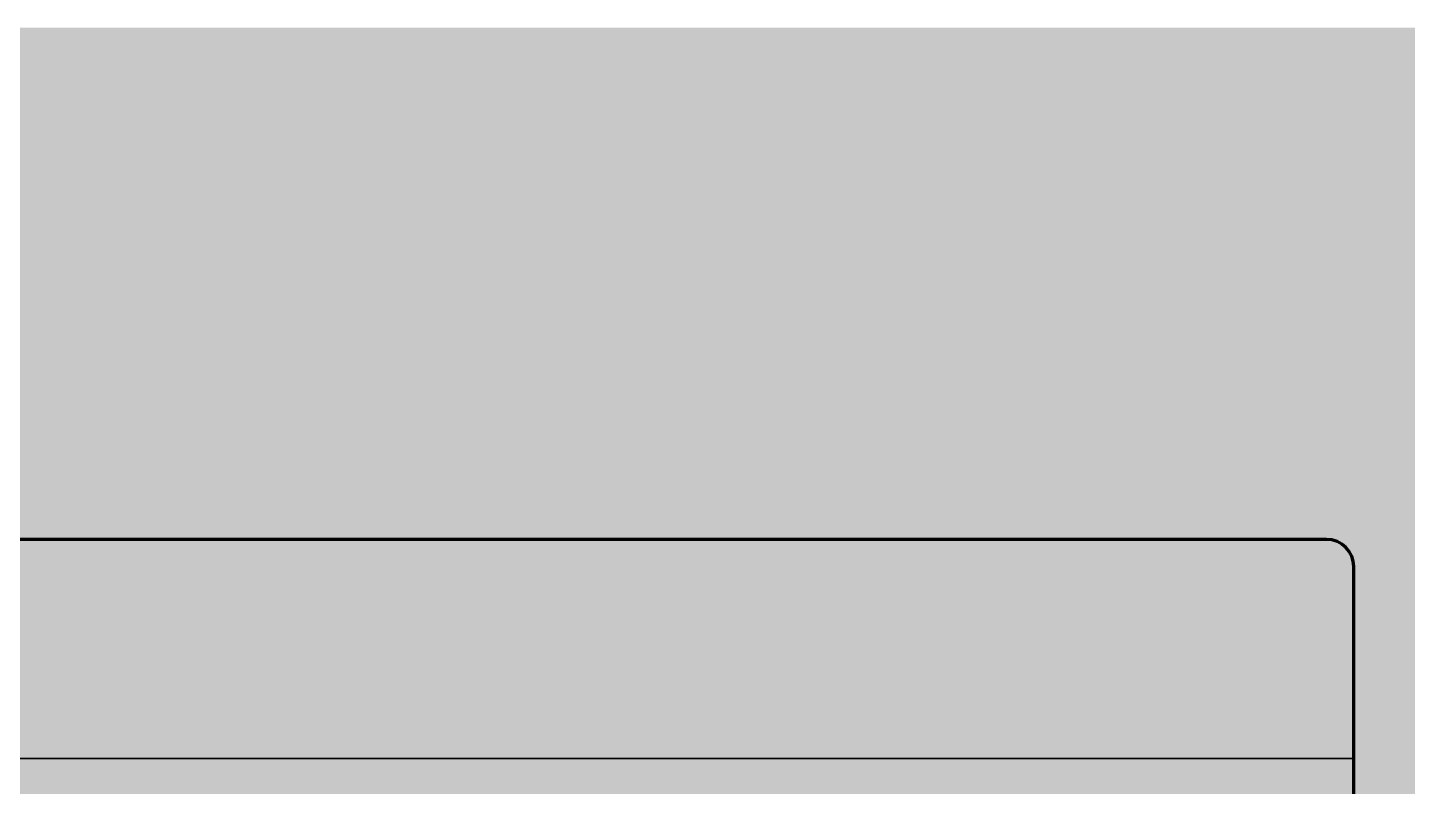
# Model space of a CAD drawing. Header units: millimetres. Extents: x 0 to 207, y 0 to 141.
# Drawn here: x 81.4 to 134.7, y 112.2 to 141.5 of the extents above; entities that cross this region are included whole.
import ezdxf

# ---------------------------------------------------------------- set-up
doc = ezdxf.new("R2010")
doc.units = ezdxf.units.MM

msp = doc.modelspace()

# ---------------------------------------------------------------- hatches: boundary and pattern name
at = {"true_color": 0xffffff, "transparency": 33554687}
msp.add_hatch(color=7, dxfattribs=at).paths.add_polyline_path([(206.728, 141.464), (206.728, 0), (0, 0), (0, 141.464)], flags=0)
at = {"true_color": 0x0e2a64, "transparency": 33554687}
h = msp.add_hatch(color=158, dxfattribs=at)
edge = h.paths.add_edge_path(flags=0)
edge.add_spline(control_points=[(132.644, 120.65), (132.644, 120.65), (132.644, 38.1), (132.644, 38.1), (132.644, 37.516), (132.17, 37.042), (131.586, 37.042), (131.586, 37.042), (32.103, 37.042), (32.103, 37.042), (31.519, 37.042), (31.044, 37.516), (31.044, 38.1), (31.044, 38.1), (31.044, 120.65), (31.044, 120.65), (31.044, 121.234), (31.519, 121.708), (32.103, 121.708), (32.103, 121.708), (131.586, 121.708), (131.586, 121.708), (132.17, 121.708), (132.644, 121.234), (132.644, 120.65)], knot_values=[0, 0, 0, 0, 1, 1, 1, 2, 2, 2, 3, 3, 3, 4, 4, 4, 5, 5, 5, 6, 6, 6, 7, 7, 7, 8, 8, 8, 8], degree=3, periodic=1)
at = {"true_color": 0xd7dce2, "transparency": 33554687}
h = msp.add_hatch(color=254, dxfattribs=at)
edge = h.paths.add_edge_path(flags=0)
edge.add_spline(control_points=[(86.813, 118.779), (86.813, 118.779), (86.52, 118.756), (86.52, 118.756), (86.494, 118.871), (86.457, 118.955), (86.409, 119.008), (86.33, 119.092), (86.231, 119.134), (86.115, 119.134), (86.021, 119.134), (85.938, 119.107), (85.867, 119.055), (85.775, 118.987), (85.702, 118.889), (85.648, 118.759), (85.595, 118.629), (85.567, 118.444), (85.565, 118.204), (85.636, 118.312), (85.722, 118.392), (85.825, 118.445), (85.927, 118.497), (86.035, 118.523), (86.147, 118.523), (86.344, 118.523), (86.511, 118.451), (86.649, 118.306), (86.787, 118.162), (86.856, 117.975), (86.856, 117.746), (86.856, 117.595), (86.823, 117.455), (86.759, 117.326), (86.694, 117.197), (86.604, 117.098), (86.491, 117.029), (86.378, 116.96), (86.249, 116.926), (86.105, 116.926), (85.859, 116.926), (85.659, 117.016), (85.504, 117.197), (85.349, 117.377), (85.272, 117.675), (85.272, 118.09), (85.272, 118.553), (85.357, 118.89), (85.529, 119.101), (85.678, 119.284), (85.879, 119.376), (86.133, 119.376), (86.321, 119.376), (86.476, 119.323), (86.597, 119.217), (86.717, 119.111), (86.789, 118.965), (86.813, 118.779)], knot_values=[0, 0, 0, 0, 1, 1, 1, 2, 2, 2, 3, 3, 3, 4, 4, 4, 5, 5, 5, 6, 6, 6, 7, 7, 7, 8, 8, 8, 9, 9, 9, 10, 10, 10, 11, 11, 11, 12, 12, 12, 13, 13, 13, 14, 14, 14, 15, 15, 15, 16, 16, 16, 17, 17, 17, 18, 18, 18, 19, 19, 19, 19], degree=3, periodic=1)
edge = h.paths.add_edge_path(flags=0)
edge.add_spline(control_points=[(85.611, 117.744), (85.611, 117.643), (85.632, 117.546), (85.675, 117.453), (85.718, 117.36), (85.779, 117.29), (85.856, 117.241), (85.934, 117.193), (86.015, 117.168), (86.1, 117.168), (86.224, 117.168), (86.331, 117.218), (86.421, 117.319), (86.51, 117.419), (86.555, 117.556), (86.555, 117.728), (86.555, 117.894), (86.511, 118.024), (86.422, 118.12), (86.334, 118.215), (86.223, 118.263), (86.088, 118.263), (85.955, 118.263), (85.842, 118.215), (85.75, 118.12), (85.657, 118.024), (85.611, 117.899), (85.611, 117.744)], knot_values=[0, 0, 0, 0, 1, 1, 1, 2, 2, 2, 3, 3, 3, 4, 4, 4, 5, 5, 5, 6, 6, 6, 7, 7, 7, 8, 8, 8, 9, 9, 9, 9], degree=3, periodic=1)
h = msp.add_hatch(color=254, dxfattribs=at)
edge = h.paths.add_edge_path(flags=0)
edge.add_spline(control_points=[(102.672, 118.268), (102.549, 118.313), (102.459, 118.377), (102.4, 118.459), (102.341, 118.542), (102.312, 118.642), (102.312, 118.757), (102.312, 118.932), (102.374, 119.079), (102.5, 119.197), (102.625, 119.316), (102.792, 119.376), (103, 119.376), (103.21, 119.376), (103.378, 119.315), (103.506, 119.193), (103.634, 119.072), (103.698, 118.924), (103.698, 118.749), (103.698, 118.638), (103.668, 118.541), (103.61, 118.459), (103.552, 118.376), (103.463, 118.313), (103.344, 118.268), (103.491, 118.22), (103.603, 118.142), (103.68, 118.036), (103.757, 117.929), (103.796, 117.801), (103.796, 117.653), (103.796, 117.448), (103.723, 117.275), (103.578, 117.136), (103.433, 116.996), (103.242, 116.926), (103.005, 116.926), (102.769, 116.926), (102.578, 116.996), (102.433, 117.136), (102.288, 117.277), (102.215, 117.451), (102.215, 117.661), (102.215, 117.817), (102.255, 117.947), (102.334, 118.053), (102.413, 118.158), (102.525, 118.23), (102.672, 118.268)], knot_values=[0, 0, 0, 0, 1, 1, 1, 2, 2, 2, 3, 3, 3, 4, 4, 4, 5, 5, 5, 6, 6, 6, 7, 7, 7, 8, 8, 8, 9, 9, 9, 10, 10, 10, 11, 11, 11, 12, 12, 12, 13, 13, 13, 14, 14, 14, 15, 15, 15, 16, 16, 16, 16], degree=3, periodic=1)
edge = h.paths.add_edge_path(flags=0)
edge.add_spline(control_points=[(102.613, 118.767), (102.613, 118.654), (102.649, 118.561), (102.722, 118.489), (102.795, 118.417), (102.89, 118.381), (103.007, 118.381), (103.12, 118.381), (103.213, 118.417), (103.286, 118.488), (103.359, 118.56), (103.395, 118.647), (103.395, 118.751), (103.395, 118.859), (103.357, 118.95), (103.283, 119.023), (103.208, 119.097), (103.115, 119.134), (103.004, 119.134), (102.891, 119.134), (102.798, 119.098), (102.724, 119.026), (102.65, 118.954), (102.613, 118.867), (102.613, 118.767)], knot_values=[0, 0, 0, 0, 1, 1, 1, 2, 2, 2, 3, 3, 3, 4, 4, 4, 5, 5, 5, 6, 6, 6, 7, 7, 7, 8, 8, 8, 8], degree=3, periodic=1)
edge = h.paths.add_edge_path(flags=0)
edge.add_spline(control_points=[(102.518, 117.659), (102.518, 117.575), (102.538, 117.494), (102.577, 117.415), (102.617, 117.337), (102.676, 117.276), (102.755, 117.233), (102.834, 117.19), (102.918, 117.168), (103.009, 117.168), (103.149, 117.168), (103.266, 117.214), (103.357, 117.304), (103.449, 117.395), (103.495, 117.51), (103.495, 117.649), (103.495, 117.791), (103.447, 117.908), (103.353, 118.001), (103.259, 118.094), (103.141, 118.14), (102.999, 118.14), (102.86, 118.14), (102.745, 118.094), (102.654, 118.003), (102.563, 117.911), (102.518, 117.797), (102.518, 117.659)], knot_values=[0, 0, 0, 0, 1, 1, 1, 2, 2, 2, 3, 3, 3, 4, 4, 4, 5, 5, 5, 6, 6, 6, 7, 7, 7, 8, 8, 8, 9, 9, 9, 9], degree=3, periodic=1)
h = msp.add_hatch(color=254, dxfattribs=at)
edge = h.paths.add_edge_path(flags=0)
edge.add_spline(control_points=[(110.729, 117.522), (110.729, 117.522), (111.012, 117.548), (111.012, 117.548), (111.036, 117.415), (111.082, 117.318), (111.15, 117.258), (111.217, 117.198), (111.304, 117.168), (111.41, 117.168), (111.5, 117.168), (111.58, 117.189), (111.648, 117.23), (111.716, 117.272), (111.772, 117.327), (111.816, 117.397), (111.859, 117.466), (111.896, 117.559), (111.925, 117.677), (111.955, 117.795), (111.97, 117.915), (111.97, 118.037), (111.97, 118.05), (111.969, 118.07), (111.968, 118.096), (111.909, 118.002), (111.829, 117.926), (111.727, 117.868), (111.625, 117.809), (111.514, 117.78), (111.395, 117.78), (111.197, 117.78), (111.029, 117.852), (110.891, 117.996), (110.754, 118.14), (110.685, 118.33), (110.685, 118.566), (110.685, 118.809), (110.757, 119.005), (110.9, 119.153), (111.044, 119.302), (111.223, 119.376), (111.439, 119.376), (111.595, 119.376), (111.738, 119.334), (111.867, 119.25), (111.997, 119.166), (112.095, 119.046), (112.162, 118.891), (112.229, 118.735), (112.262, 118.51), (112.262, 118.216), (112.262, 117.909), (112.229, 117.665), (112.163, 117.483), (112.096, 117.302), (111.997, 117.163), (111.866, 117.068), (111.734, 116.974), (111.58, 116.926), (111.403, 116.926), (111.216, 116.926), (111.062, 116.978), (110.943, 117.082), (110.825, 117.187), (110.753, 117.333), (110.729, 117.522)], knot_values=[0, 0, 0, 0, 1, 1, 1, 2, 2, 2, 3, 3, 3, 4, 4, 4, 5, 5, 5, 6, 6, 6, 7, 7, 7, 8, 8, 8, 9, 9, 9, 10, 10, 10, 11, 11, 11, 12, 12, 12, 13, 13, 13, 14, 14, 14, 15, 15, 15, 16, 16, 16, 17, 17, 17, 18, 18, 18, 19, 19, 19, 20, 20, 20, 21, 21, 21, 22, 22, 22, 22], degree=3, periodic=1)
edge = h.paths.add_edge_path(flags=0)
edge.add_spline(control_points=[(111.935, 118.581), (111.935, 118.75), (111.89, 118.884), (111.8, 118.983), (111.71, 119.082), (111.602, 119.132), (111.475, 119.132), (111.344, 119.132), (111.23, 119.079), (111.133, 118.972), (111.036, 118.865), (110.988, 118.726), (110.988, 118.556), (110.988, 118.403), (111.034, 118.279), (111.126, 118.184), (111.218, 118.088), (111.332, 118.04), (111.467, 118.04), (111.604, 118.04), (111.716, 118.088), (111.803, 118.184), (111.891, 118.279), (111.935, 118.411), (111.935, 118.581)], knot_values=[0, 0, 0, 0, 1, 1, 1, 2, 2, 2, 3, 3, 3, 4, 4, 4, 5, 5, 5, 6, 6, 6, 7, 7, 7, 8, 8, 8, 8], degree=3, periodic=1)
h = msp.add_hatch(color=254, dxfattribs=at)
edge = h.paths.add_edge_path(flags=0)
edge.add_spline(control_points=[(119.329, 116.967), (119.329, 116.967), (119.035, 116.967), (119.035, 116.967), (119.035, 116.967), (119.035, 118.844), (119.035, 118.844), (118.964, 118.776), (118.871, 118.709), (118.756, 118.641), (118.64, 118.573), (118.537, 118.523), (118.445, 118.489), (118.445, 118.489), (118.445, 118.774), (118.445, 118.774), (118.61, 118.851), (118.754, 118.945), (118.877, 119.055), (119.001, 119.165), (119.088, 119.272), (119.139, 119.376), (119.139, 119.376), (119.329, 119.376), (119.329, 119.376), (119.329, 119.376), (119.329, 116.967), (119.329, 116.967)], knot_values=[0, 0, 0, 0, 1, 1, 1, 2, 2, 2, 3, 3, 3, 4, 4, 4, 5, 5, 5, 6, 6, 6, 7, 7, 7, 8, 8, 8, 9, 9, 9, 9], degree=3, periodic=1)
h = msp.add_hatch(color=254, dxfattribs=at)
edge = h.paths.add_edge_path(flags=0)
edge.add_spline(control_points=[(120.084, 118.15), (120.084, 118.434), (120.113, 118.662), (120.171, 118.835), (120.229, 119.008), (120.316, 119.141), (120.431, 119.235), (120.546, 119.329), (120.691, 119.376), (120.866, 119.376), (120.994, 119.376), (121.107, 119.35), (121.204, 119.298), (121.302, 119.246), (121.382, 119.172), (121.445, 119.074), (121.508, 118.976), (121.558, 118.857), (121.594, 118.717), (121.63, 118.577), (121.648, 118.388), (121.648, 118.15), (121.648, 117.869), (121.619, 117.641), (121.561, 117.469), (121.503, 117.296), (121.417, 117.162), (121.302, 117.068), (121.187, 116.973), (121.041, 116.926), (120.866, 116.926), (120.634, 116.926), (120.453, 117.009), (120.321, 117.175), (120.163, 117.374), (120.084, 117.7), (120.084, 118.15)], knot_values=[0, 0, 0, 0, 1, 1, 1, 2, 2, 2, 3, 3, 3, 4, 4, 4, 5, 5, 5, 6, 6, 6, 7, 7, 7, 8, 8, 8, 9, 9, 9, 10, 10, 10, 11, 11, 11, 12, 12, 12, 12], degree=3, periodic=1)
edge = h.paths.add_edge_path(flags=0)
edge.add_spline(control_points=[(120.386, 118.15), (120.386, 117.756), (120.432, 117.494), (120.525, 117.364), (120.617, 117.233), (120.73, 117.168), (120.866, 117.168), (121.001, 117.168), (121.115, 117.234), (121.207, 117.365), (121.299, 117.496), (121.345, 117.757), (121.345, 118.15), (121.345, 118.545), (121.299, 118.807), (121.207, 118.937), (121.115, 119.067), (121, 119.132), (120.862, 119.132), (120.727, 119.132), (120.619, 119.075), (120.538, 118.96), (120.437, 118.814), (120.386, 118.544), (120.386, 118.15)], knot_values=[0, 0, 0, 0, 1, 1, 1, 2, 2, 2, 3, 3, 3, 4, 4, 4, 5, 5, 5, 6, 6, 6, 7, 7, 7, 8, 8, 8, 8], degree=3, periodic=1)
h = msp.add_hatch(color=254, dxfattribs=at)
edge = h.paths.add_edge_path(flags=0)
edge.add_spline(control_points=[(127.92, 116.967), (127.92, 116.967), (127.626, 116.967), (127.626, 116.967), (127.626, 116.967), (127.626, 118.844), (127.626, 118.844), (127.555, 118.776), (127.462, 118.709), (127.347, 118.641), (127.232, 118.573), (127.128, 118.523), (127.037, 118.489), (127.037, 118.489), (127.037, 118.774), (127.037, 118.774), (127.201, 118.851), (127.345, 118.945), (127.469, 119.055), (127.592, 119.165), (127.679, 119.272), (127.73, 119.376), (127.73, 119.376), (127.92, 119.376), (127.92, 119.376), (127.92, 119.376), (127.92, 116.967), (127.92, 116.967)], knot_values=[0, 0, 0, 0, 1, 1, 1, 2, 2, 2, 3, 3, 3, 4, 4, 4, 5, 5, 5, 6, 6, 6, 7, 7, 7, 8, 8, 8, 9, 9, 9, 9], degree=3, periodic=1)
h = msp.add_hatch(color=254, dxfattribs=at)
edge = h.paths.add_edge_path(flags=0)
edge.add_spline(control_points=[(129.535, 116.967), (129.535, 116.967), (129.241, 116.967), (129.241, 116.967), (129.241, 116.967), (129.241, 118.844), (129.241, 118.844), (129.17, 118.776), (129.077, 118.709), (128.962, 118.641), (128.847, 118.573), (128.743, 118.523), (128.652, 118.489), (128.652, 118.489), (128.652, 118.774), (128.652, 118.774), (128.816, 118.851), (128.96, 118.945), (129.084, 119.055), (129.207, 119.165), (129.294, 119.272), (129.346, 119.376), (129.346, 119.376), (129.535, 119.376), (129.535, 119.376), (129.535, 119.376), (129.535, 116.967), (129.535, 116.967)], knot_values=[0, 0, 0, 0, 1, 1, 1, 2, 2, 2, 3, 3, 3, 4, 4, 4, 5, 5, 5, 6, 6, 6, 7, 7, 7, 8, 8, 8, 9, 9, 9, 9], degree=3, periodic=1)
h = msp.add_hatch(color=254, dxfattribs=at)
edge = h.paths.add_edge_path(flags=0)
edge.add_spline(control_points=[(93.771, 119.052), (93.771, 119.052), (93.771, 119.335), (93.771, 119.335), (93.771, 119.335), (95.324, 119.335), (95.324, 119.335), (95.324, 119.335), (95.324, 119.106), (95.324, 119.106), (95.171, 118.943), (95.02, 118.727), (94.87, 118.458), (94.72, 118.188), (94.604, 117.911), (94.522, 117.626), (94.463, 117.426), (94.426, 117.206), (94.409, 116.967), (94.409, 116.967), (94.107, 116.967), (94.107, 116.967), (94.11, 117.156), (94.147, 117.384), (94.218, 117.651), (94.289, 117.918), (94.391, 118.176), (94.523, 118.424), (94.656, 118.672), (94.797, 118.882), (94.946, 119.052), (94.946, 119.052), (93.771, 119.052), (93.771, 119.052)], knot_values=[0, 0, 0, 0, 1, 1, 1, 2, 2, 2, 3, 3, 3, 4, 4, 4, 5, 5, 5, 6, 6, 6, 7, 7, 7, 8, 8, 8, 9, 9, 9, 10, 10, 10, 11, 11, 11, 11], degree=3, periodic=1)

# ---------------------------------------------------------------- linework, layer by layer
at = {"color": 167, "linetype": 'Continuous', "lineweight": 35, "true_color": 0x31518b}
msp.add_lwpolyline([(31.044, 113.242), (132.644, 113.242)], dxfattribs=at)
at = {"color": 163, "linetype": 'Continuous', "lineweight": 70, "true_color": 0x5680cb}
msp.add_open_spline([(132.644, 120.65), (132.644, 120.65), (132.644, 38.1), (132.644, 38.1), (132.644, 37.516), (132.17, 37.042), (131.586, 37.042), (131.586, 37.042), (32.103, 37.042), (32.103, 37.042), (31.519, 37.042), (31.044, 37.516), (31.044, 38.1), (31.044, 38.1), (31.044, 120.65), (31.044, 120.65), (31.044, 121.234), (31.519, 121.708), (32.103, 121.708), (32.103, 121.708), (131.586, 121.708), (131.586, 121.708), (132.17, 121.708), (132.644, 121.234), (132.644, 120.65)], degree=3, knots=[0, 0, 0, 0, 1, 1, 1, 2, 2, 2, 3, 3, 3, 4, 4, 4, 5, 5, 5, 6, 6, 6, 7, 7, 7, 8, 8, 8, 8], dxfattribs=at)

doc.saveas('drawing.dxf')
